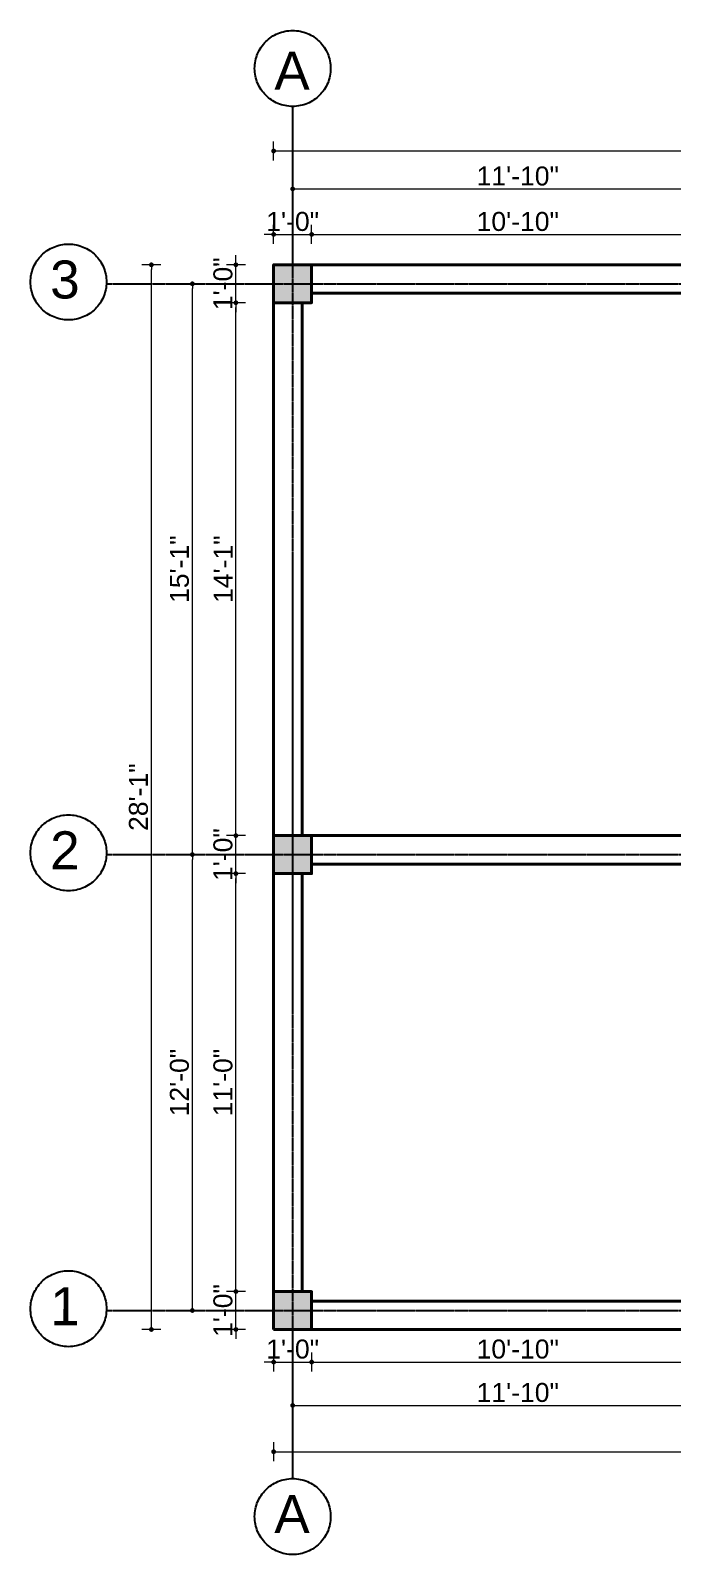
# Model space of a CAD drawing. Header units: inches. Extents: x 115570 to 265311, y 61168 to 314550.
# Drawn here: x 174404.7 to 174607.4, y 64272 to 64753.7 of the extents above; entities that cross this region are included whole.
import ezdxf

# ---------------------------------------------------------------- set-up
doc = ezdxf.new("R2010")
doc.units = ezdxf.units.IN
doc.header["$MEASUREMENT"] = 0
doc.linetypes.add('ACAD_ISO08W100', pattern=[36, 24, -3, 6, -3])
doc.layers.get('0').update_dxf_attribs({"lineweight": 25})
doc.layers.add('0 dimension lines', color=4, linetype='Continuous', lineweight=18)
doc.layers.add('0 wall', color=7, linetype='Continuous', lineweight=40)
doc.layers.add('0_center line', color=4, linetype='ACAD_ISO08W100', transparency=0.5)
doc.styles.add('arial.', font='arial.ttf')
doc.styles.get("Standard").update_dxf_attribs({"font": 'arial.ttf'})
doc.dimstyles.new('d50_Text size double', dxfattribs={"dimscale": 0, "dimtxt": 6, "dimasz": 1.5, "dimexe": 3, "dimexo": 3, "dimgap": 1, "dimtad": 1, "dimdec": 0, "dimrnd": 0.25, "dimzin": 3, "dimdsep": 46, "dimlunit": 4, "dimtxsty": 'arial.', "dimblk": 'DOT', "dimcen": 4, "dimdle": 6, "dimclrd": 256, "dimclre": 256, "dimclrt": 7, "dimazin": 0, "dimtfac": 1, "dimtdec": 0, "dimtix": 1, "dimtmove": 2, "dimatfit": 3, "dimfxl": 3, "dimfxlon": 1, "dimtolj": 1, "dimtzin": 0, "dimlwd": -1, "dimlwe": -1, "dimarcsym": 0})

# ---------------------------------------------------------------- blocks, each defined once
blk = doc.blocks.new('_Dot')
at = {"color": 0, "linetype": 'ByBlock', "lineweight": -2}
blk.add_line((-0.5, 0), (-1, 0), dxfattribs=at)
at = {"color": 0, "linetype": 'ByBlock', "const_width": 0.5}
blk.add_lwpolyline([(-0.25, 0, 1), (0.25, 0, 1)], format="xyb", close=True, dxfattribs=at)
blk = doc.blocks.new('*D761')
at = {"layer": '0 dimension lines', "transparency": 16777216}
for p, q in [((174481.44, 64686.24), (174481.44, 64692.24)), ((174493.44, 64686.24), (174493.44, 64692.24)), ((174479.94, 64689.24), (174478.44, 64689.24)), ((174481.44, 64689.24), (174493.44, 64689.24)), ((174494.94, 64689.24), (174496.44, 64689.24))]:
    blk.add_line(p, q, dxfattribs=at)
at = {"layer": 'Defpoints', "color": 0, "transparency": 16777216}
for p in [(174493.44, 64689.24), (174481.44, 64679.64), (174493.44, 64679.64)]:
    blk.add_point(p, dxfattribs=at)
at = {"layer": '0 dimension lines', "transparency": 16777216, "xscale": 1.5, "yscale": 1.5, "zscale": 1.5}
blk.add_blockref('_Dot', (174481.44, 64689.24), dxfattribs=at)
at = {"layer": '0 dimension lines', "transparency": 16777216, "xscale": 1.5, "yscale": 1.5, "zscale": 1.5, "rotation": 180}
blk.add_blockref('_Dot', (174493.44, 64689.24), dxfattribs=at)
at = {"layer": '0 dimension lines', "color": 7, "transparency": 16777216, "insert": (174487.44, 64693.3), "char_height": 6, "attachment_point": 5, "style": 'arial.'}
blk.add_mtext('\\A1;1\'-0"', dxfattribs=at)
blk = doc.blocks.new('*D762')
at = {"layer": '0 dimension lines', "transparency": 16777216}
for p, q in [((174493.44, 64686.24), (174493.44, 64692.24)), ((174623.62, 64686.24), (174623.62, 64692.24)), ((174494.94, 64689.24), (174622.12, 64689.24))]:
    blk.add_line(p, q, dxfattribs=at)
at = {"layer": 'Defpoints', "color": 0, "transparency": 16777216}
for p in [(174623.62, 64689.24), (174493.44, 64679.64), (174623.62, 64679.64)]:
    blk.add_point(p, dxfattribs=at)
at = {"layer": '0 dimension lines', "transparency": 16777216, "xscale": 1.5, "yscale": 1.5, "zscale": 1.5, "rotation": 180}
blk.add_blockref('_Dot', (174493.44, 64689.24), dxfattribs=at)
at = {"layer": '0 dimension lines', "transparency": 16777216, "xscale": 1.5, "yscale": 1.5, "zscale": 1.5}
blk.add_blockref('_Dot', (174623.62, 64689.24), dxfattribs=at)
at = {"layer": '0 dimension lines', "color": 7, "transparency": 16777216, "insert": (174558.53, 64693.3), "char_height": 6, "attachment_point": 5, "style": 'arial.'}
blk.add_mtext('\\A1;10\'-10"', dxfattribs=at)
blk = doc.blocks.new('*D770')
at = {"layer": '0 dimension lines', "transparency": 16777216}
for p, q in [((174487.44, 64700.61), (174487.44, 64706.61)), ((174629.62, 64700.61), (174629.62, 64706.61)), ((174488.94, 64703.61), (174628.12, 64703.61))]:
    blk.add_line(p, q, dxfattribs=at)
at = {"layer": 'Defpoints', "color": 0, "transparency": 16777216}
for p in [(174629.62, 64703.61), (174487.44, 64679.64), (174629.62, 64679.64)]:
    blk.add_point(p, dxfattribs=at)
at = {"layer": '0 dimension lines', "transparency": 16777216, "xscale": 1.5, "yscale": 1.5, "zscale": 1.5, "rotation": 180}
blk.add_blockref('_Dot', (174487.44, 64703.61), dxfattribs=at)
at = {"layer": '0 dimension lines', "transparency": 16777216, "xscale": 1.5, "yscale": 1.5, "zscale": 1.5}
blk.add_blockref('_Dot', (174629.62, 64703.61), dxfattribs=at)
at = {"layer": '0 dimension lines', "color": 7, "transparency": 16777216, "insert": (174558.53, 64707.67), "char_height": 6, "attachment_point": 5, "style": 'arial.'}
blk.add_mtext('\\A1;11\'-10"', dxfattribs=at)
blk = doc.blocks.new('*D646')
at = {"layer": '0 dimension lines', "transparency": 16777216}
for p, q in [((174481.44, 64712.61), (174481.44, 64718.61)), ((174482.94, 64715.61), (174935.12, 64715.61)), ((174936.62, 64712.61), (174936.62, 64718.61))]:
    blk.add_line(p, q, dxfattribs=at)
at = {"layer": 'Defpoints', "color": 0, "transparency": 16777216}
for p in [(174936.62, 64715.61), (174481.44, 64679.64), (174936.62, 64679.64)]:
    blk.add_point(p, dxfattribs=at)
at = {"layer": '0 dimension lines', "transparency": 16777216, "xscale": 1.5, "yscale": 1.5, "zscale": 1.5, "rotation": 180}
blk.add_blockref('_Dot', (174481.44, 64715.61), dxfattribs=at)
at = {"layer": '0 dimension lines', "transparency": 16777216, "xscale": 1.5, "yscale": 1.5, "zscale": 1.5}
blk.add_blockref('_Dot', (174936.62, 64715.61), dxfattribs=at)
at = {"layer": '0 dimension lines', "color": 7, "transparency": 16777216, "insert": (174709.03, 64719.67), "char_height": 6, "attachment_point": 5, "style": 'arial.'}
blk.add_mtext('\\A1;37\'-11"', dxfattribs=at)
blk = doc.blocks.new('*D773')
at = {"layer": '0 dimension lines', "transparency": 16777216}
for p, q in [((174481.44, 64335.82), (174481.44, 64329.82)), ((174493.44, 64335.82), (174493.44, 64329.82)), ((174479.94, 64332.82), (174478.44, 64332.82)), ((174481.44, 64332.82), (174493.44, 64332.82)), ((174494.94, 64332.82), (174496.44, 64332.82))]:
    blk.add_line(p, q, dxfattribs=at)
at = {"layer": 'Defpoints', "color": 0, "transparency": 16777216}
for p in [(174481.44, 64343.11), (174493.44, 64343.11), (174493.44, 64332.82)]:
    blk.add_point(p, dxfattribs=at)
at = {"layer": '0 dimension lines', "transparency": 16777216, "xscale": 1.5, "yscale": 1.5, "zscale": 1.5}
blk.add_blockref('_Dot', (174481.44, 64332.82), dxfattribs=at)
at = {"layer": '0 dimension lines', "transparency": 16777216, "xscale": 1.5, "yscale": 1.5, "zscale": 1.5, "rotation": 180}
blk.add_blockref('_Dot', (174493.44, 64332.82), dxfattribs=at)
at = {"layer": '0 dimension lines', "color": 7, "transparency": 16777216, "insert": (174487.44, 64336.89), "char_height": 6, "attachment_point": 5, "style": 'arial.'}
blk.add_mtext('\\A1;1\'-0"', dxfattribs=at)
blk = doc.blocks.new('*D774')
at = {"layer": '0 dimension lines', "transparency": 16777216}
for p, q in [((174493.44, 64335.82), (174493.44, 64329.82)), ((174623.62, 64335.82), (174623.62, 64329.82)), ((174494.94, 64332.82), (174622.12, 64332.82))]:
    blk.add_line(p, q, dxfattribs=at)
at = {"layer": 'Defpoints', "color": 0, "transparency": 16777216}
for p in [(174493.44, 64343.11), (174623.62, 64343.11), (174623.62, 64332.82)]:
    blk.add_point(p, dxfattribs=at)
at = {"layer": '0 dimension lines', "transparency": 16777216, "xscale": 1.5, "yscale": 1.5, "zscale": 1.5, "rotation": 180}
blk.add_blockref('_Dot', (174493.44, 64332.82), dxfattribs=at)
at = {"layer": '0 dimension lines', "transparency": 16777216, "xscale": 1.5, "yscale": 1.5, "zscale": 1.5}
blk.add_blockref('_Dot', (174623.62, 64332.82), dxfattribs=at)
at = {"layer": '0 dimension lines', "color": 7, "transparency": 16777216, "insert": (174558.53, 64336.89), "char_height": 6, "attachment_point": 5, "style": 'arial.'}
blk.add_mtext('\\A1;10\'-10"', dxfattribs=at)
blk = doc.blocks.new('*D780')
at = {"layer": '0 dimension lines', "transparency": 16777216}
for p, q in [((174487.44, 64322.11), (174487.44, 64316.11)), ((174488.94, 64319.11), (174628.12, 64319.11)), ((174629.62, 64322.11), (174629.62, 64316.11))]:
    blk.add_line(p, q, dxfattribs=at)
at = {"layer": 'Defpoints', "color": 0, "transparency": 16777216}
for p in [(174487.44, 64343.11), (174629.62, 64343.11), (174629.62, 64319.11)]:
    blk.add_point(p, dxfattribs=at)
at = {"layer": '0 dimension lines', "transparency": 16777216, "xscale": 1.5, "yscale": 1.5, "zscale": 1.5, "rotation": 180}
blk.add_blockref('_Dot', (174487.44, 64319.11), dxfattribs=at)
at = {"layer": '0 dimension lines', "transparency": 16777216, "xscale": 1.5, "yscale": 1.5, "zscale": 1.5}
blk.add_blockref('_Dot', (174629.62, 64319.11), dxfattribs=at)
at = {"layer": '0 dimension lines', "color": 7, "transparency": 16777216, "insert": (174558.53, 64323.17), "char_height": 6, "attachment_point": 5, "style": 'arial.'}
blk.add_mtext('\\A1;11\'-10"', dxfattribs=at)
blk = doc.blocks.new('*D647')
at = {"layer": '0 dimension lines', "transparency": 16777216}
for p, q in [((174481.44, 64307.49), (174481.44, 64301.49)), ((174936.62, 64307.49), (174936.62, 64301.49)), ((174482.94, 64304.49), (174935.12, 64304.49))]:
    blk.add_line(p, q, dxfattribs=at)
at = {"layer": 'Defpoints', "color": 0, "transparency": 16777216}
for p in [(174481.44, 64343.11), (174936.62, 64343.11), (174936.62, 64304.49)]:
    blk.add_point(p, dxfattribs=at)
at = {"layer": '0 dimension lines', "transparency": 16777216, "xscale": 1.5, "yscale": 1.5, "zscale": 1.5, "rotation": 180}
blk.add_blockref('_Dot', (174481.44, 64304.49), dxfattribs=at)
at = {"layer": '0 dimension lines', "transparency": 16777216, "xscale": 1.5, "yscale": 1.5, "zscale": 1.5}
blk.add_blockref('_Dot', (174936.62, 64304.49), dxfattribs=at)
at = {"layer": '0 dimension lines', "color": 7, "transparency": 16777216, "insert": (174709.03, 64308.56), "char_height": 6, "attachment_point": 5, "style": 'arial.'}
blk.add_mtext('\\A1;37\'-11"', dxfattribs=at)
blk = doc.blocks.new('*D649')
at = {"layer": '0 dimension lines', "transparency": 16777216}
for p, q in [((174469.51, 64356.61), (174469.51, 64358.11)), ((174472.51, 64355.11), (174466.51, 64355.11)), ((174469.51, 64343.11), (174469.51, 64355.11)), ((174472.51, 64343.11), (174466.51, 64343.11)), ((174469.51, 64341.61), (174469.51, 64340.11))]:
    blk.add_line(p, q, dxfattribs=at)
at = {"layer": 'Defpoints', "color": 0, "transparency": 16777216}
for p in [(174469.51, 64355.11), (174481.44, 64355.11), (174481.44, 64343.11)]:
    blk.add_point(p, dxfattribs=at)
at = {"layer": '0 dimension lines', "transparency": 16777216, "xscale": 1.5, "yscale": 1.5, "zscale": 1.5}
for p, rotation in [((174469.51, 64355.11), 270), ((174469.51, 64343.11), 90)]:
    blk.add_blockref('_Dot', p, dxfattribs=dict(at, rotation=rotation))
at = {"layer": '0 dimension lines', "color": 7, "transparency": 16777216, "insert": (174465.44, 64349.11), "char_height": 6, "attachment_point": 5, "rotation": 90, "style": 'arial.'}
blk.add_mtext('\\A1;1\'-0"', dxfattribs=at)
blk = doc.blocks.new('*D650')
at = {"layer": '0 dimension lines', "transparency": 16777216}
for p, q in [((174472.51, 64487.21), (174466.51, 64487.21)), ((174469.51, 64356.61), (174469.51, 64485.71)), ((174472.51, 64355.11), (174466.51, 64355.11))]:
    blk.add_line(p, q, dxfattribs=at)
at = {"layer": 'Defpoints', "color": 0, "transparency": 16777216}
for p in [(174469.51, 64487.21), (174481.44, 64487.21), (174481.44, 64355.11)]:
    blk.add_point(p, dxfattribs=at)
at = {"layer": '0 dimension lines', "transparency": 16777216, "xscale": 1.5, "yscale": 1.5, "zscale": 1.5}
for p, rotation in [((174469.51, 64487.21), 90), ((174469.51, 64355.11), 270)]:
    blk.add_blockref('_Dot', p, dxfattribs=dict(at, rotation=rotation))
at = {"layer": '0 dimension lines', "color": 7, "transparency": 16777216, "insert": (174465.44, 64421.16), "char_height": 6, "attachment_point": 5, "rotation": 90, "style": 'arial.'}
blk.add_mtext('\\A1;11\'-0"', dxfattribs=at)
blk = doc.blocks.new('*D651')
at = {"layer": '0 dimension lines', "transparency": 16777216}
for p, q in [((174469.51, 64500.71), (174469.51, 64502.21)), ((174472.51, 64499.21), (174466.51, 64499.21)), ((174469.51, 64487.21), (174469.51, 64499.21)), ((174472.51, 64487.21), (174466.51, 64487.21)), ((174469.51, 64485.71), (174469.51, 64484.21))]:
    blk.add_line(p, q, dxfattribs=at)
at = {"layer": 'Defpoints', "color": 0, "transparency": 16777216}
for p in [(174469.51, 64499.21), (174481.44, 64499.21), (174481.44, 64487.21)]:
    blk.add_point(p, dxfattribs=at)
at = {"layer": '0 dimension lines', "transparency": 16777216, "xscale": 1.5, "yscale": 1.5, "zscale": 1.5}
for p, rotation in [((174469.51, 64499.21), 270), ((174469.51, 64487.21), 90)]:
    blk.add_blockref('_Dot', p, dxfattribs=dict(at, rotation=rotation))
at = {"layer": '0 dimension lines', "color": 7, "transparency": 16777216, "insert": (174465.44, 64493.21), "char_height": 6, "attachment_point": 5, "rotation": 90, "style": 'arial.'}
blk.add_mtext('\\A1;1\'-0"', dxfattribs=at)
blk = doc.blocks.new('*D652')
at = {"layer": '0 dimension lines', "transparency": 16777216}
for p, q in [((174472.51, 64667.64), (174466.51, 64667.64)), ((174469.51, 64500.71), (174469.51, 64666.14)), ((174472.51, 64499.21), (174466.51, 64499.21))]:
    blk.add_line(p, q, dxfattribs=at)
at = {"layer": 'Defpoints', "color": 0, "transparency": 16777216}
for p in [(174469.51, 64667.64), (174481.44, 64667.64), (174481.44, 64499.21)]:
    blk.add_point(p, dxfattribs=at)
at = {"layer": '0 dimension lines', "transparency": 16777216, "xscale": 1.5, "yscale": 1.5, "zscale": 1.5}
for p, rotation in [((174469.51, 64667.64), 90), ((174469.51, 64499.21), 270)]:
    blk.add_blockref('_Dot', p, dxfattribs=dict(at, rotation=rotation))
at = {"layer": '0 dimension lines', "color": 7, "transparency": 16777216, "insert": (174465.49, 64583.43), "char_height": 6, "attachment_point": 5, "rotation": 90, "style": 'arial.'}
blk.add_mtext('\\A1;14\'-1"', dxfattribs=at)
blk = doc.blocks.new('*D653')
at = {"layer": '0 dimension lines', "transparency": 16777216}
for p, q in [((174469.51, 64681.14), (174469.51, 64682.64)), ((174472.51, 64679.64), (174466.51, 64679.64)), ((174469.51, 64667.64), (174469.51, 64679.64)), ((174472.51, 64667.64), (174466.51, 64667.64)), ((174469.51, 64666.14), (174469.51, 64664.64))]:
    blk.add_line(p, q, dxfattribs=at)
at = {"layer": 'Defpoints', "color": 0, "transparency": 16777216}
for p in [(174469.51, 64679.64), (174481.44, 64679.64), (174481.44, 64667.64)]:
    blk.add_point(p, dxfattribs=at)
at = {"layer": '0 dimension lines', "transparency": 16777216, "xscale": 1.5, "yscale": 1.5, "zscale": 1.5}
for p, rotation in [((174469.51, 64679.64), 270), ((174469.51, 64667.64), 90)]:
    blk.add_blockref('_Dot', p, dxfattribs=dict(at, rotation=rotation))
at = {"layer": '0 dimension lines', "color": 7, "transparency": 16777216, "insert": (174465.44, 64673.64), "char_height": 6, "attachment_point": 5, "rotation": 90, "style": 'arial.'}
blk.add_mtext('\\A1;1\'-0"', dxfattribs=at)
blk = doc.blocks.new('*D654')
at = {"layer": '0 dimension lines', "transparency": 16777216}
for p, q in [((174458.76, 64493.21), (174452.76, 64493.21)), ((174455.76, 64350.61), (174455.76, 64491.71)), ((174458.76, 64349.11), (174452.76, 64349.11))]:
    blk.add_line(p, q, dxfattribs=at)
at = {"layer": 'Defpoints', "color": 0, "transparency": 16777216}
for p in [(174455.76, 64493.21), (174481.44, 64493.21), (174481.44, 64349.11)]:
    blk.add_point(p, dxfattribs=at)
at = {"layer": '0 dimension lines', "transparency": 16777216, "xscale": 1.5, "yscale": 1.5, "zscale": 1.5}
for p, rotation in [((174455.76, 64493.21), 90), ((174455.76, 64349.11), 270)]:
    blk.add_blockref('_Dot', p, dxfattribs=dict(at, rotation=rotation))
at = {"layer": '0 dimension lines', "color": 7, "transparency": 16777216, "insert": (174451.7, 64421.16), "char_height": 6, "attachment_point": 5, "rotation": 90, "style": 'arial.'}
blk.add_mtext('\\A1;12\'-0"', dxfattribs=at)
blk = doc.blocks.new('*D655')
at = {"layer": '0 dimension lines', "transparency": 16777216}
for p, q in [((174458.76, 64673.64), (174452.76, 64673.64)), ((174455.76, 64494.71), (174455.76, 64672.14)), ((174458.76, 64493.21), (174452.76, 64493.21))]:
    blk.add_line(p, q, dxfattribs=at)
at = {"layer": 'Defpoints', "color": 0, "transparency": 16777216}
for p in [(174455.76, 64673.64), (174481.44, 64673.64), (174481.44, 64493.21)]:
    blk.add_point(p, dxfattribs=at)
at = {"layer": '0 dimension lines', "transparency": 16777216, "xscale": 1.5, "yscale": 1.5, "zscale": 1.5}
for p, rotation in [((174455.76, 64673.64), 90), ((174455.76, 64493.21), 270)]:
    blk.add_blockref('_Dot', p, dxfattribs=dict(at, rotation=rotation))
at = {"layer": '0 dimension lines', "color": 7, "transparency": 16777216, "insert": (174451.7, 64583.43), "char_height": 6, "attachment_point": 5, "rotation": 90, "style": 'arial.'}
blk.add_mtext('\\A1;15\'-1"', dxfattribs=at)
blk = doc.blocks.new('*D656')
at = {"layer": '0 dimension lines', "transparency": 16777216}
for p, q in [((174445.82, 64679.64), (174439.82, 64679.64)), ((174442.82, 64344.61), (174442.82, 64678.14)), ((174445.82, 64343.11), (174439.82, 64343.11))]:
    blk.add_line(p, q, dxfattribs=at)
at = {"layer": 'Defpoints', "color": 0, "transparency": 16777216}
for p in [(174442.82, 64679.64), (174481.44, 64679.64), (174481.44, 64343.11)]:
    blk.add_point(p, dxfattribs=at)
at = {"layer": '0 dimension lines', "transparency": 16777216, "xscale": 1.5, "yscale": 1.5, "zscale": 1.5}
for p, rotation in [((174442.82, 64679.64), 90), ((174442.82, 64343.11), 270)]:
    blk.add_blockref('_Dot', p, dxfattribs=dict(at, rotation=rotation))
at = {"layer": '0 dimension lines', "color": 7, "transparency": 16777216, "insert": (174438.76, 64511.37), "char_height": 6, "attachment_point": 5, "rotation": 90, "style": 'arial.'}
blk.add_mtext('\\A1;28\'-1"', dxfattribs=at)

msp = doc.modelspace()

# ---------------------------------------------------------------- hatches: boundary and pattern name
at = {"transparency": 33554587}
h = msp.add_hatch(color=256, dxfattribs=at)
h.dxf.hatch_style = 1
h.paths.add_polyline_path([(174493.44, 64679.64), (174493.44, 64667.64), (174481.44, 64667.64), (174481.44, 64679.64)])
h = msp.add_hatch(color=256, dxfattribs=at)
h.dxf.hatch_style = 1
h.paths.add_polyline_path([(174493.44, 64499.21), (174493.44, 64487.21), (174481.44, 64487.21), (174481.44, 64499.21)])
h = msp.add_hatch(color=256, dxfattribs=at)
h.dxf.hatch_style = 1
h.paths.add_polyline_path([(174493.44, 64355.11), (174493.44, 64343.11), (174481.44, 64343.11), (174481.44, 64355.11)])

# ---------------------------------------------------------------- linework, layer by layer
at = {"layer": '0 wall'}
for p, q in [((174624.62, 64679.64), (174493.44, 64679.64)), ((174481.44, 64493.21), (174481.44, 64667.64)), ((174481.44, 64667.64), (174490.44, 64667.64)), ((174490.44, 64667.64), (174490.44, 64499.21)), ((174623.62, 64670.64), (174493.44, 64670.64)), ((174493.44, 64499.21), (174623.62, 64499.21)), ((174493.44, 64490.21), (174623.62, 64490.21)), ((174481.44, 64355.11), (174481.44, 64487.21)), ((174490.44, 64487.21), (174490.44, 64355.11)), ((174493.44, 64352.11), (174623.62, 64352.11)), ((174493.44, 64343.11), (174624.62, 64343.11))]:
    msp.add_line(p, q, dxfattribs=at)
for points in [[(174481.44, 64667.64), (174481.44, 64679.64), (174493.44, 64679.64), (174493.44, 64667.64)], [(174481.44, 64487.21), (174481.44, 64499.21), (174493.44, 64499.21), (174493.44, 64487.21)], [(174481.44, 64343.11), (174481.44, 64355.11), (174493.44, 64355.11), (174493.44, 64343.11)]]:
    msp.add_lwpolyline(points, close=True, dxfattribs=at)
at = {"layer": '0_center line', "ltscale": 0.01, "transparency": 33554559}
for p, q in [((174487.44, 64729.7), (174487.44, 64295.98)), ((174428.64, 64673.64), (174985.84, 64673.64)), ((174428.64, 64493.21), (174985.84, 64493.21)), ((174428.64, 64349.11), (174985.84, 64349.11))]:
    msp.add_line(p, q, dxfattribs=at)
at = {"layer": '0_center line', "ltscale": 100, "transparency": 33554687}
for centre in [(174487.44, 64741.7), (174416.65, 64674.2), (174416.65, 64493.78), (174416.65, 64349.67), (174487.44, 64283.98)]:
    msp.add_circle(centre, 12, dxfattribs=at)

# ---------------------------------------------------------------- texts
for s, rotation, p in [('A', 0.0713, (174481.65, 64734.96)), ('3', 359.9287, (174410.85, 64669)), ('2', 359.9287, (174410.85, 64488.58)), ('1', 359.9287, (174410.85, 64344.47)), ('A', 359.9287, (174481.64, 64278.79))]:
    msp.add_text(s, height=12, rotation=rotation, dxfattribs=at).set_placement(p)

# ---------------------------------------------------------------- dimensions: what is measured, and where the dimension line sits
at = {"layer": '0 dimension lines'}
for base, p1, p2, picture, middle in [((174936.62, 64715.61), (174481.44, 64679.64), (174936.62, 64679.64), '*D646', (174709.03, 64719.67)), ((174629.62, 64703.61), (174487.44, 64679.64), (174629.62, 64679.64), '*D770', (174558.53, 64707.67)), ((174493.44, 64689.24), (174481.44, 64679.64), (174493.44, 64679.64), '*D761', (174487.44, 64693.3)), ((174623.62, 64689.24), (174493.44, 64679.64), (174623.62, 64679.64), '*D762', (174558.53, 64693.3)), ((174493.44, 64332.82), (174481.44, 64343.11), (174493.44, 64343.11), '*D773', (174487.44, 64336.89)), ((174936.62, 64304.49), (174481.44, 64343.11), (174936.62, 64343.11), '*D647', (174709.03, 64308.56)), ((174629.62, 64319.11), (174487.44, 64343.11), (174629.62, 64343.11), '*D780', (174558.53, 64323.17)), ((174623.62, 64332.82), (174493.44, 64343.11), (174623.62, 64343.11), '*D774', (174558.53, 64336.89))]:
    dim = msp.add_linear_dim(base=base, p1=p1, p2=p2, dimstyle='d50_Text size double', override={"dimscale": 1}, dxfattribs=at)
    dim.commit()
    dim.dimension.update_dxf_attribs({"geometry": picture, "text_midpoint": middle})
for base, p1, p2, picture, middle in [((174442.82, 64679.64), (174481.44, 64343.11), (174481.44, 64679.64), '*D656', (174438.76, 64511.37)), ((174469.51, 64679.64), (174481.44, 64667.64), (174481.44, 64679.64), '*D653', (174465.44, 64673.64)), ((174455.76, 64673.64), (174481.44, 64493.21), (174481.44, 64673.64), '*D655', (174451.7, 64583.43)), ((174469.51, 64667.64), (174481.44, 64499.21), (174481.44, 64667.64), '*D652', (174465.49, 64583.43)), ((174469.51, 64499.21), (174481.44, 64487.21), (174481.44, 64499.21), '*D651', (174465.44, 64493.21)), ((174455.76, 64493.21), (174481.44, 64349.11), (174481.44, 64493.21), '*D654', (174451.7, 64421.16)), ((174469.51, 64487.21), (174481.44, 64355.11), (174481.44, 64487.21), '*D650', (174465.44, 64421.16)), ((174469.51, 64355.11), (174481.44, 64343.11), (174481.44, 64355.11), '*D649', (174465.44, 64349.11))]:
    dim = msp.add_linear_dim(base=base, p1=p1, p2=p2, angle=90, dimstyle='d50_Text size double', override={"dimscale": 1}, dxfattribs=at)
    dim.commit()
    dim.dimension.update_dxf_attribs({"geometry": picture, "text_midpoint": middle})

doc.saveas('drawing.dxf')
